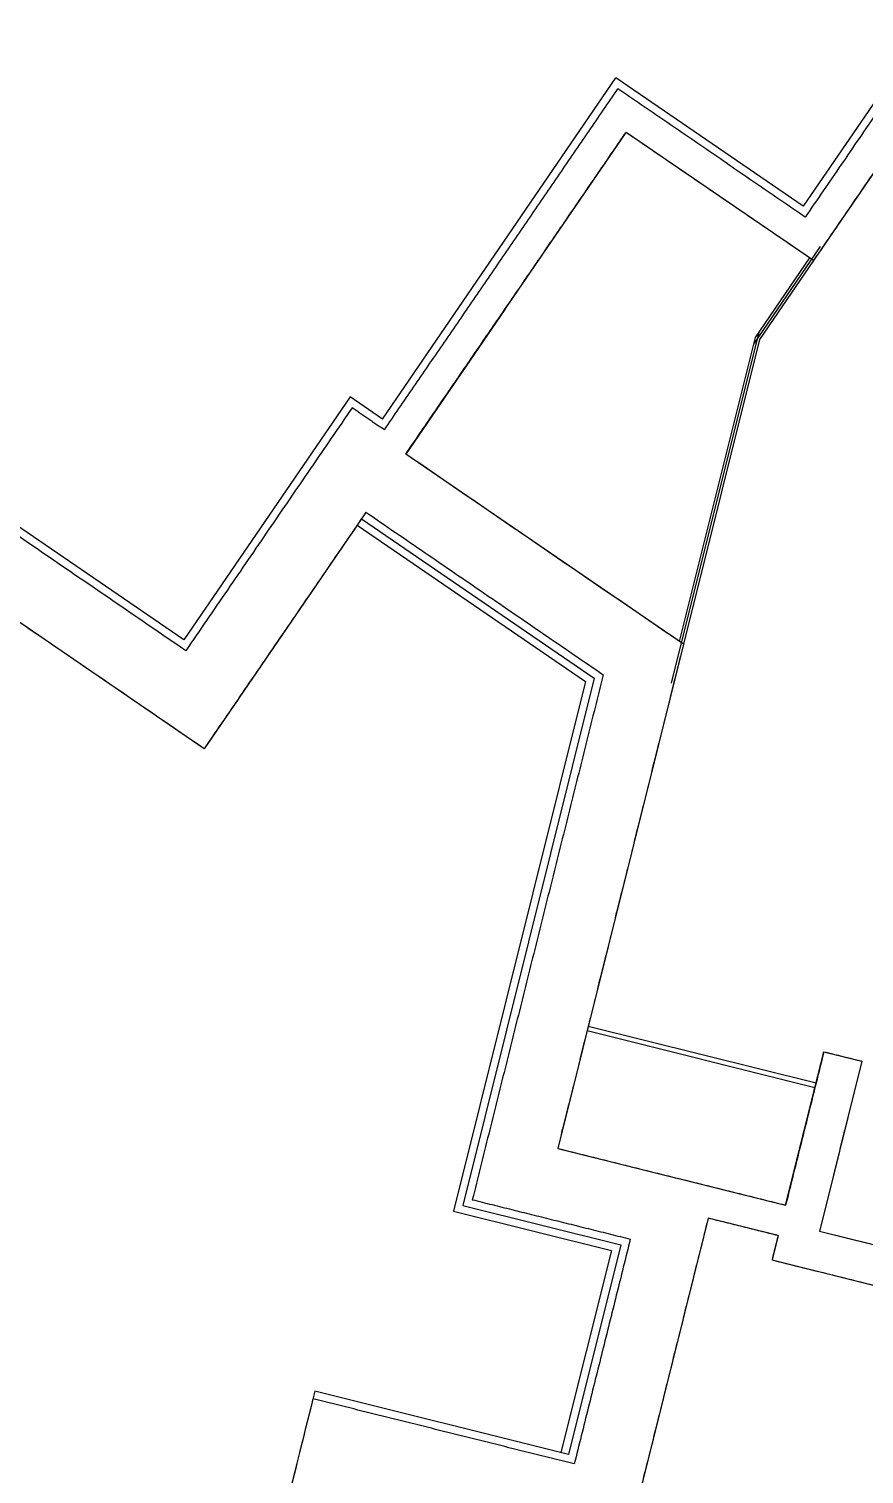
# Model space of a CAD drawing. Header units: millimetres. Extents: x -121354 to 132141, y -64344 to 350.
# Drawn here: x 4131 to 9465, y -18108 to -8879 of the extents above; entities that cross this region are included whole.
import ezdxf

# ---------------------------------------------------------------- set-up
doc = ezdxf.new("R2010")
doc.units = ezdxf.units.MM
for name, color, linetype in [('Block_101ë™_ìƒë¶€ê³¨ì¡°B3_0108', 7, 'CONTINUOUS'), ('Line053', 7, 'CONTINUOUS'), ('Line174', 7, 'CONTINUOUS'), ('Line182', 7, 'CONTINUOUS'), ('Line196', 7, 'CONTINUOUS'), ('Line197', 7, 'CONTINUOUS'), ('Line201', 7, 'CONTINUOUS'), ('Line207', 7, 'CONTINUOUS'), ('Line225', 7, 'CONTINUOUS'), ('Line250', 7, 'CONTINUOUS'), ('Line251', 7, 'CONTINUOUS'), ('Line257', 7, 'CONTINUOUS'), ('Line272', 7, 'CONTINUOUS'), ('Line274', 7, 'CONTINUOUS'), ('Line281', 7, 'CONTINUOUS'), ('Line285', 7, 'CONTINUOUS'), ('Line286', 7, 'CONTINUOUS'), ('Line290', 7, 'CONTINUOUS'), ('Line292', 7, 'CONTINUOUS'), ('Line328', 7, 'CONTINUOUS'), ('Line335', 7, 'CONTINUOUS'), ('Line341', 7, 'CONTINUOUS'), ('Line360', 7, 'CONTINUOUS'), ('Line361', 7, 'CONTINUOUS'), ('Line362', 7, 'CONTINUOUS'), ('Line363', 7, 'CONTINUOUS'), ('Line370', 7, 'CONTINUOUS'), ('Line371', 7, 'CONTINUOUS'), ('Line383', 7, 'CONTINUOUS'), ('Line390', 7, 'CONTINUOUS'), ('Line391', 7, 'CONTINUOUS'), ('Line393', 7, 'CONTINUOUS'), ('Line394', 7, 'CONTINUOUS'), ('Line395', 7, 'CONTINUOUS'), ('Line396', 7, 'CONTINUOUS'), ('Polyline048', 7, 'CONTINUOUS'), ('Polyline051', 7, 'CONTINUOUS'), ('Polyline054', 7, 'CONTINUOUS')]:
    doc.layers.add(name, color=color, linetype=linetype)

msp = doc.modelspace()

# ---------------------------------------------------------------- linework, layer by layer
at = {"layer": 'Block_101ë™_ìƒë¶€ê³¨ì¡°B3_0108'}
for points in [[(5133.4, -12850.4), (-3869, -6687.1)], [(5250.5, -13475.9), (-4494.5, -6804.2)], [(11231.9, -7306.3), (9141.5, -10359.2)], [(10925.7, -7399.5), (9089.5, -10081.2)], [(6401.7, -11440.4), (7893.1, -9262)], [(9089.5, -10081.2), (7893.1, -9262)], [(6538.3, -11594.5), (7945.1, -9540)], [(9141.5, -10359.2), (7945.1, -9540)], [(6195.4, -11299.1), (5133.4, -12850.4)], [(6401.7, -11440.4), (6195.4, -11299.1)], [(8311.5, -12808.7), (6538.3, -11594.5)], [(6544.1, -11586.3), (6538.5, -11594.6)], [(6284.3, -11965.9), (5250.5, -13475.9)], [(6284.3, -11965.9), (7799.3, -13003.3)], [(8311.5, -12808.7), (7508.8, -16028.2)], [(7799.3, -13003.3), (6963.3, -16356)], [(8964.3, -16391.1), (9208.6, -15411.1)], [(9208.6, -15411.1), (9451.2, -15471.6)], [(9206.2, -15420.8), (8964.3, -16391.1)], [(9451.2, -15471.6), (9180.2, -16558.3)], [(7508.8, -16028.2), (8964.3, -16391.1)], [(6963.3, -16356), (7972.4, -16607.6)], [(8469.5, -16473.9), (7942.2, -18589.1)], [(8915.9, -16585.2), (8469.5, -16473.9)], [(7972.4, -16607.6), (7614.4, -18043.6)], [(8915.9, -16585.2), (8877.2, -16740.4)], [(10839.4, -16972), (9180.2, -16558.3)], [(8877.2, -16740.4), (10778.9, -17214.6)], [(5945.5, -17627.5), (4377.8, -23915)], [(7614.4, -18043.6), (5945.5, -17627.5)]]:
    msp.add_open_spline(points, degree=1, dxfattribs=at)
at = {"layer": 'Line053'}
msp.add_line((7171.1, -10670.4), (6538.3, -11594.5), dxfattribs=at)
at = {"layer": 'Line174'}
msp.add_line((8311.5, -12808.7), (7508.8, -16028.2), dxfattribs=at)
at = {"layer": 'Line182'}
msp.add_line((7508.8, -16028.2), (8964.3, -16391.1), dxfattribs=at)
at = {"layer": 'Line196'}
msp.add_line((11231.9, -7306.3), (9141.5, -10359.2), dxfattribs=at)
at = {"layer": 'Line197'}
msp.add_line((9206.2, -15420.8), (8964.3, -16391.1), dxfattribs=at)
at = {"layer": 'Line201'}
msp.add_line((6538.3, -11594.5), (7945.1, -9540), dxfattribs=at)
at = {"layer": 'Line207'}
msp.add_line((9141.5, -10359.2), (7945.1, -9540), dxfattribs=at)
at = {"layer": 'Line225'}
msp.add_line((9208.6, -15411.1), (9451.2, -15471.6), dxfattribs=at)
at = {"layer": 'Line250'}
msp.add_line((6544.1, -11586.3), (6538.5, -11594.6), dxfattribs=at)
at = {"layer": 'Line251'}
msp.add_line((6256, -12007.2), (5250.5, -13475.9), dxfattribs=at)
at = {"layer": 'Line257'}
msp.add_line((5250.5, -13475.9), (-4494.5, -6804.2), dxfattribs=at)
at = {"layer": 'Line272'}
msp.add_line((8311.5, -12808.7), (6538.3, -11594.5), dxfattribs=at)
at = {"layer": 'Line274'}
msp.add_line((9185.6, -10268.2), (8758.5, -10892.2), dxfattribs=at)
at = {"layer": 'Line281'}
msp.add_line((8793.2, -10814.9), (8233.8, -13058.4), dxfattribs=at)
at = {"layer": 'Line285'}
msp.add_line((9116.8, -10342.2), (8768.9, -10850.4), dxfattribs=at)
at = {"layer": 'Line286'}
msp.add_line((7696.3, -15276.2), (9151.8, -15639.1), dxfattribs=at)
at = {"layer": 'Line290'}
msp.add_line((9141.6, -10359.1), (8796.7, -10862.9), dxfattribs=at)
at = {"layer": 'Line292'}
msp.add_line((8964.3, -16391.1), (9208.6, -15411.1), dxfattribs=at)
at = {"layer": 'Line328'}
msp.add_line((8768.9, -10850.4), (8285.1, -12790.6), dxfattribs=at)
at = {"layer": 'Line335'}
msp.add_line((7703.6, -15247.1), (9159, -15610), dxfattribs=at)
at = {"layer": 'Line341'}
msp.add_line((8796.7, -10862.9), (8311.5, -12808.7), dxfattribs=at)
at = {"layer": 'Line360'}
msp.add_line((7578, -17983), (5957.6, -17579), dxfattribs=at)
at = {"layer": 'Line361'}
msp.add_line((6388.7, -11370.9), (6182.4, -11229.6), dxfattribs=at)
at = {"layer": 'Line362'}
msp.add_line((6182.4, -11229.6), (5120.3, -12780.9), dxfattribs=at)
at = {"layer": 'Line363'}
msp.add_line((5120.3, -12780.9), (-3799.5, -6674.1), dxfattribs=at)
at = {"layer": 'Line370'}
msp.add_line((9076.5, -10011.7), (7880.1, -9192.5), dxfattribs=at)
at = {"layer": 'Line371'}
msp.add_line((6388.7, -11370.9), (7880.1, -9192.5), dxfattribs=at)
at = {"layer": 'Line383'}
msp.add_line((10856.2, -7412.5), (9076.5, -10011.7), dxfattribs=at)
at = {"layer": 'Line390'}
msp.add_line((8915.9, -16585.2), (8877.2, -16740.4), dxfattribs=at)
at = {"layer": 'Line391'}
msp.add_line((8877.2, -16740.4), (10778.9, -17214.6), dxfattribs=at)
at = {"layer": 'Line393'}
msp.add_line((10839.4, -16972), (9180.2, -16558.3), dxfattribs=at)
at = {"layer": 'Line394'}
msp.add_line((9451.2, -15471.6), (9180.2, -16558.3), dxfattribs=at)
at = {"layer": 'Line395'}
msp.add_line((8915.9, -16585.2), (8469.5, -16473.9), dxfattribs=at)
at = {"layer": 'Line396'}
msp.add_line((8469.5, -16473.9), (7942.2, -18589.1), dxfattribs=at)
at = {"layer": 'Polyline048'}
for p, q in [((6256, -12007.2), (7742.3, -13024.9)), ((7742.3, -13024.9), (6902.7, -16392.4)), ((6902.7, -16392.4), (7911.8, -16644)), ((7911.8, -16644), (7578, -17983))]:
    msp.add_line(p, q, dxfattribs=at)
at = {"layer": 'Polyline051'}
msp.add_line((5957.6, -17579), (4377.8, -23915), dxfattribs=at)
at = {"layer": 'Polyline054'}
for p, q in [((6227.8, -12048.4), (7685.4, -13046.5)), ((7685.4, -13046.5), (6842.1, -16428.8)), ((6842.1, -16428.8), (7851.2, -16680.4)), ((7851.2, -16680.4), (7529.5, -17970.9))]:
    msp.add_line(p, q, dxfattribs=at)

doc.saveas('drawing.dxf')
